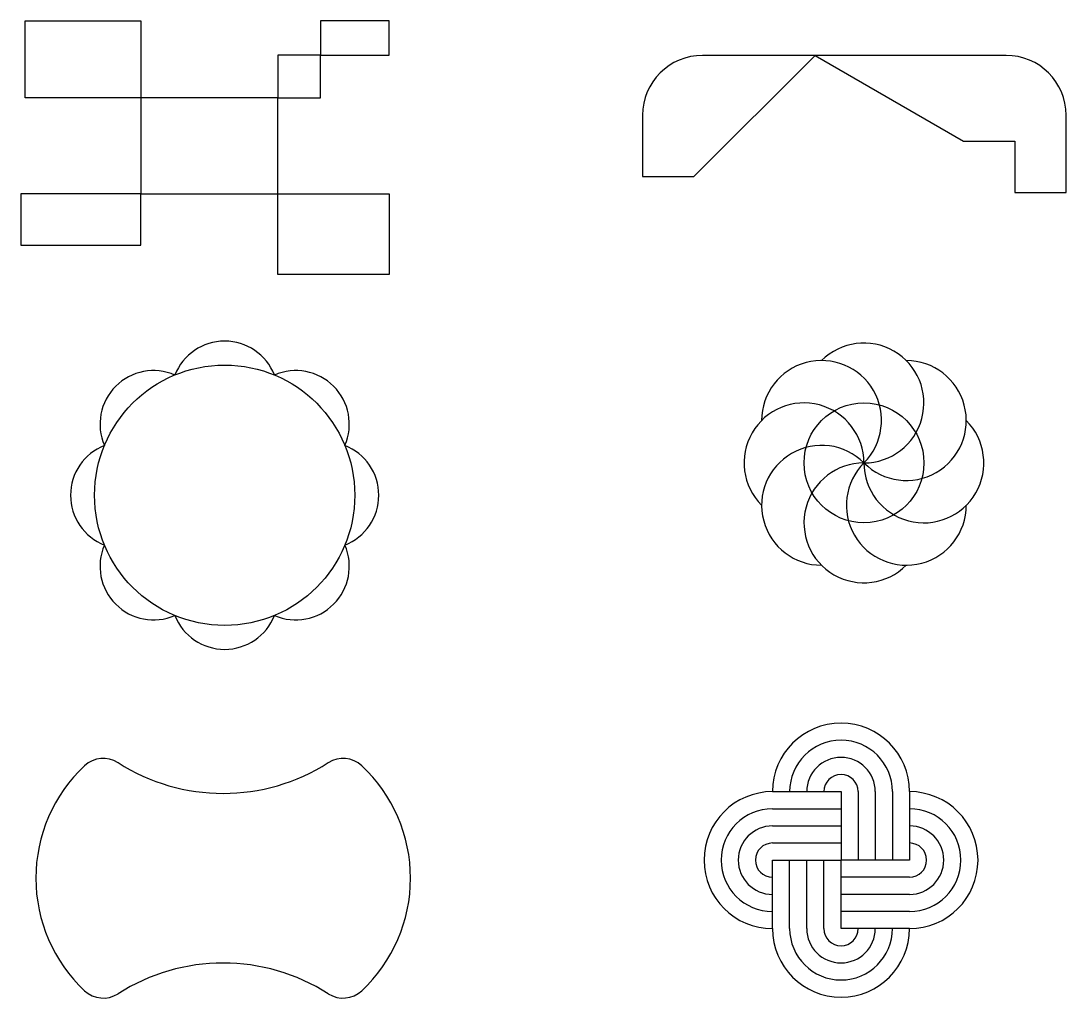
# Model space of a CAD drawing. Header units: millimetres. Extents: x 62 to 367, y 228 to 513.
import ezdxf

# ---------------------------------------------------------------- set-up
doc = ezdxf.new("R2010")
doc.units = ezdxf.units.MM

# ---------------------------------------------------------------- blocks, each defined once
blk = doc.blocks.new('*U2')
blk.add_arc((-10.69, 0), 15.63, 291.5468, 68.4532)
blk = doc.blocks.new('*U3')
at = {"color": 0, "linetype": 'ByBlock', "lineweight": -2, "transparency": 16777216}
for p, rotation in [((104.02, 361.68), 90), ((75.7, 349.95), 135), ((132.35, 349.95), 45), ((63.97, 321.62), 180), ((75.7, 293.3), 225), ((132.35, 293.3), 315.0000000000001), ((104.02, 281.57), 270)]:
    blk.add_blockref('*U2', p, dxfattribs=dict(at, rotation=rotation))
blk.add_blockref('*U2', (144.08, 321.62), dxfattribs=at)
blk = doc.blocks.new('*U4')
blk.add_arc((0, 2.56), 17.5, 180, 45)
blk = doc.blocks.new('*U5')
at = {"color": 0, "linetype": 'ByBlock', "lineweight": -2, "transparency": 16777216}
for p, rotation in [((261.13, 347.13), 135), ((274.26, 350.44), 89.99999999999999), ((285.88, 343.5), 44.99999999999999), ((254.19, 335.5), 180), ((257.51, 322.38), 224.9999999999999), ((282.26, 318.75), 315), ((269.13, 315.44), 269.9999999999999)]:
    blk.add_blockref('*U4', p, dxfattribs=dict(at, rotation=rotation))
blk.add_blockref('*U4', (289.19, 330.38), dxfattribs=at)
blk = doc.blocks.new('*U6')
for p, q in [((0, 0), (0, -20)), ((5, 0), (5, -20)), ((10, 0), (10, -20)), ((15, 0), (15, -20)), ((20, 0), (20, -20))]:
    blk.add_line(p, q)
for radius in [20, 15, 10, 5]:
    blk.add_arc((0, 0), radius, 0, 180)
blk = doc.blocks.new('*U7')
at = {"color": 0, "linetype": 'ByBlock', "lineweight": -2, "transparency": 16777216}
blk.add_blockref('*U6', (301.09, 223.98), dxfattribs=at)
for p, rotation in [((281.09, 203.98), 90), ((321.09, 203.98), 270), ((301.09, 183.98), 180)]:
    blk.add_blockref('*U6', p, dxfattribs=dict(at, rotation=rotation))

msp = doc.modelspace()

# ---------------------------------------------------------------- linework, layer by layer
for p, q in [((258.15, 467.6), (293.51, 502.96)), ((349.31, 502.96), (260.65, 502.96)), ((293.51, 502.96), (336.81, 477.96)), ((243.15, 485.46), (243.15, 467.6)), ((366.81, 462.96), (366.81, 485.46)), ((336.81, 477.96), (351.81, 477.96)), ((351.81, 477.96), (351.81, 462.96)), ((243.15, 467.6), (258.15, 467.6)), ((258.15, 467.6), (258.15, 467.6)), ((351.81, 462.96), (366.81, 462.96))]:
    msp.add_line(p, q)
for points in [[(96.63, 490.53), (62.88, 490.53), (62.88, 513.03), (96.63, 513.03)], [(169.13, 513.03), (149.13, 513.03), (149.13, 503.03), (169.13, 503.03)], [(136.63, 490.53), (149.13, 490.53), (149.13, 503.03), (136.63, 503.03)], [(96.63, 462.53), (136.63, 462.53), (136.63, 490.53), (96.63, 490.53)], [(96.63, 462.53), (61.63, 462.53), (61.63, 447.53), (96.63, 447.53)], [(136.63, 462.53), (169.13, 462.53), (169.13, 439.03), (136.63, 439.03)]]:
    msp.add_lwpolyline(points, close=True)
for centre, radius in [((121.12, 374.53), 38), ((307.79, 383.98), 17.5)]:
    msp.add_circle(centre, radius)
for centre, radius, start, end in [((260.65, 485.46), 17.5, 90, 180), ((349.31, 485.46), 17.5, 0, 90), ((85.69, 289.71), 8, 57.421, 133.1363), ((120.69, 344.49), 57, 237.421, 302.579), ((155.69, 289.71), 8, 46.8637, 122.579), ((110.99, 262.71), 45, 133.1363, 226.8637), ((130.39, 262.71), 45, 313.1363, 46.8637), ((120.69, 180.94), 57, 57.421, 122.579), ((85.69, 235.71), 8, 226.8637, 302.579), ((155.69, 235.71), 8, 237.421, 313.1363)]:
    msp.add_arc(centre, radius, start, end)

# ---------------------------------------------------------------- block references
for name, p in [('*U3', (17.1, 52.91)), ('*U5', (36.09, 51.04)), ('*U7', (0, 64.02))]:
    msp.add_blockref(name, p)

doc.saveas('drawing.dxf')
